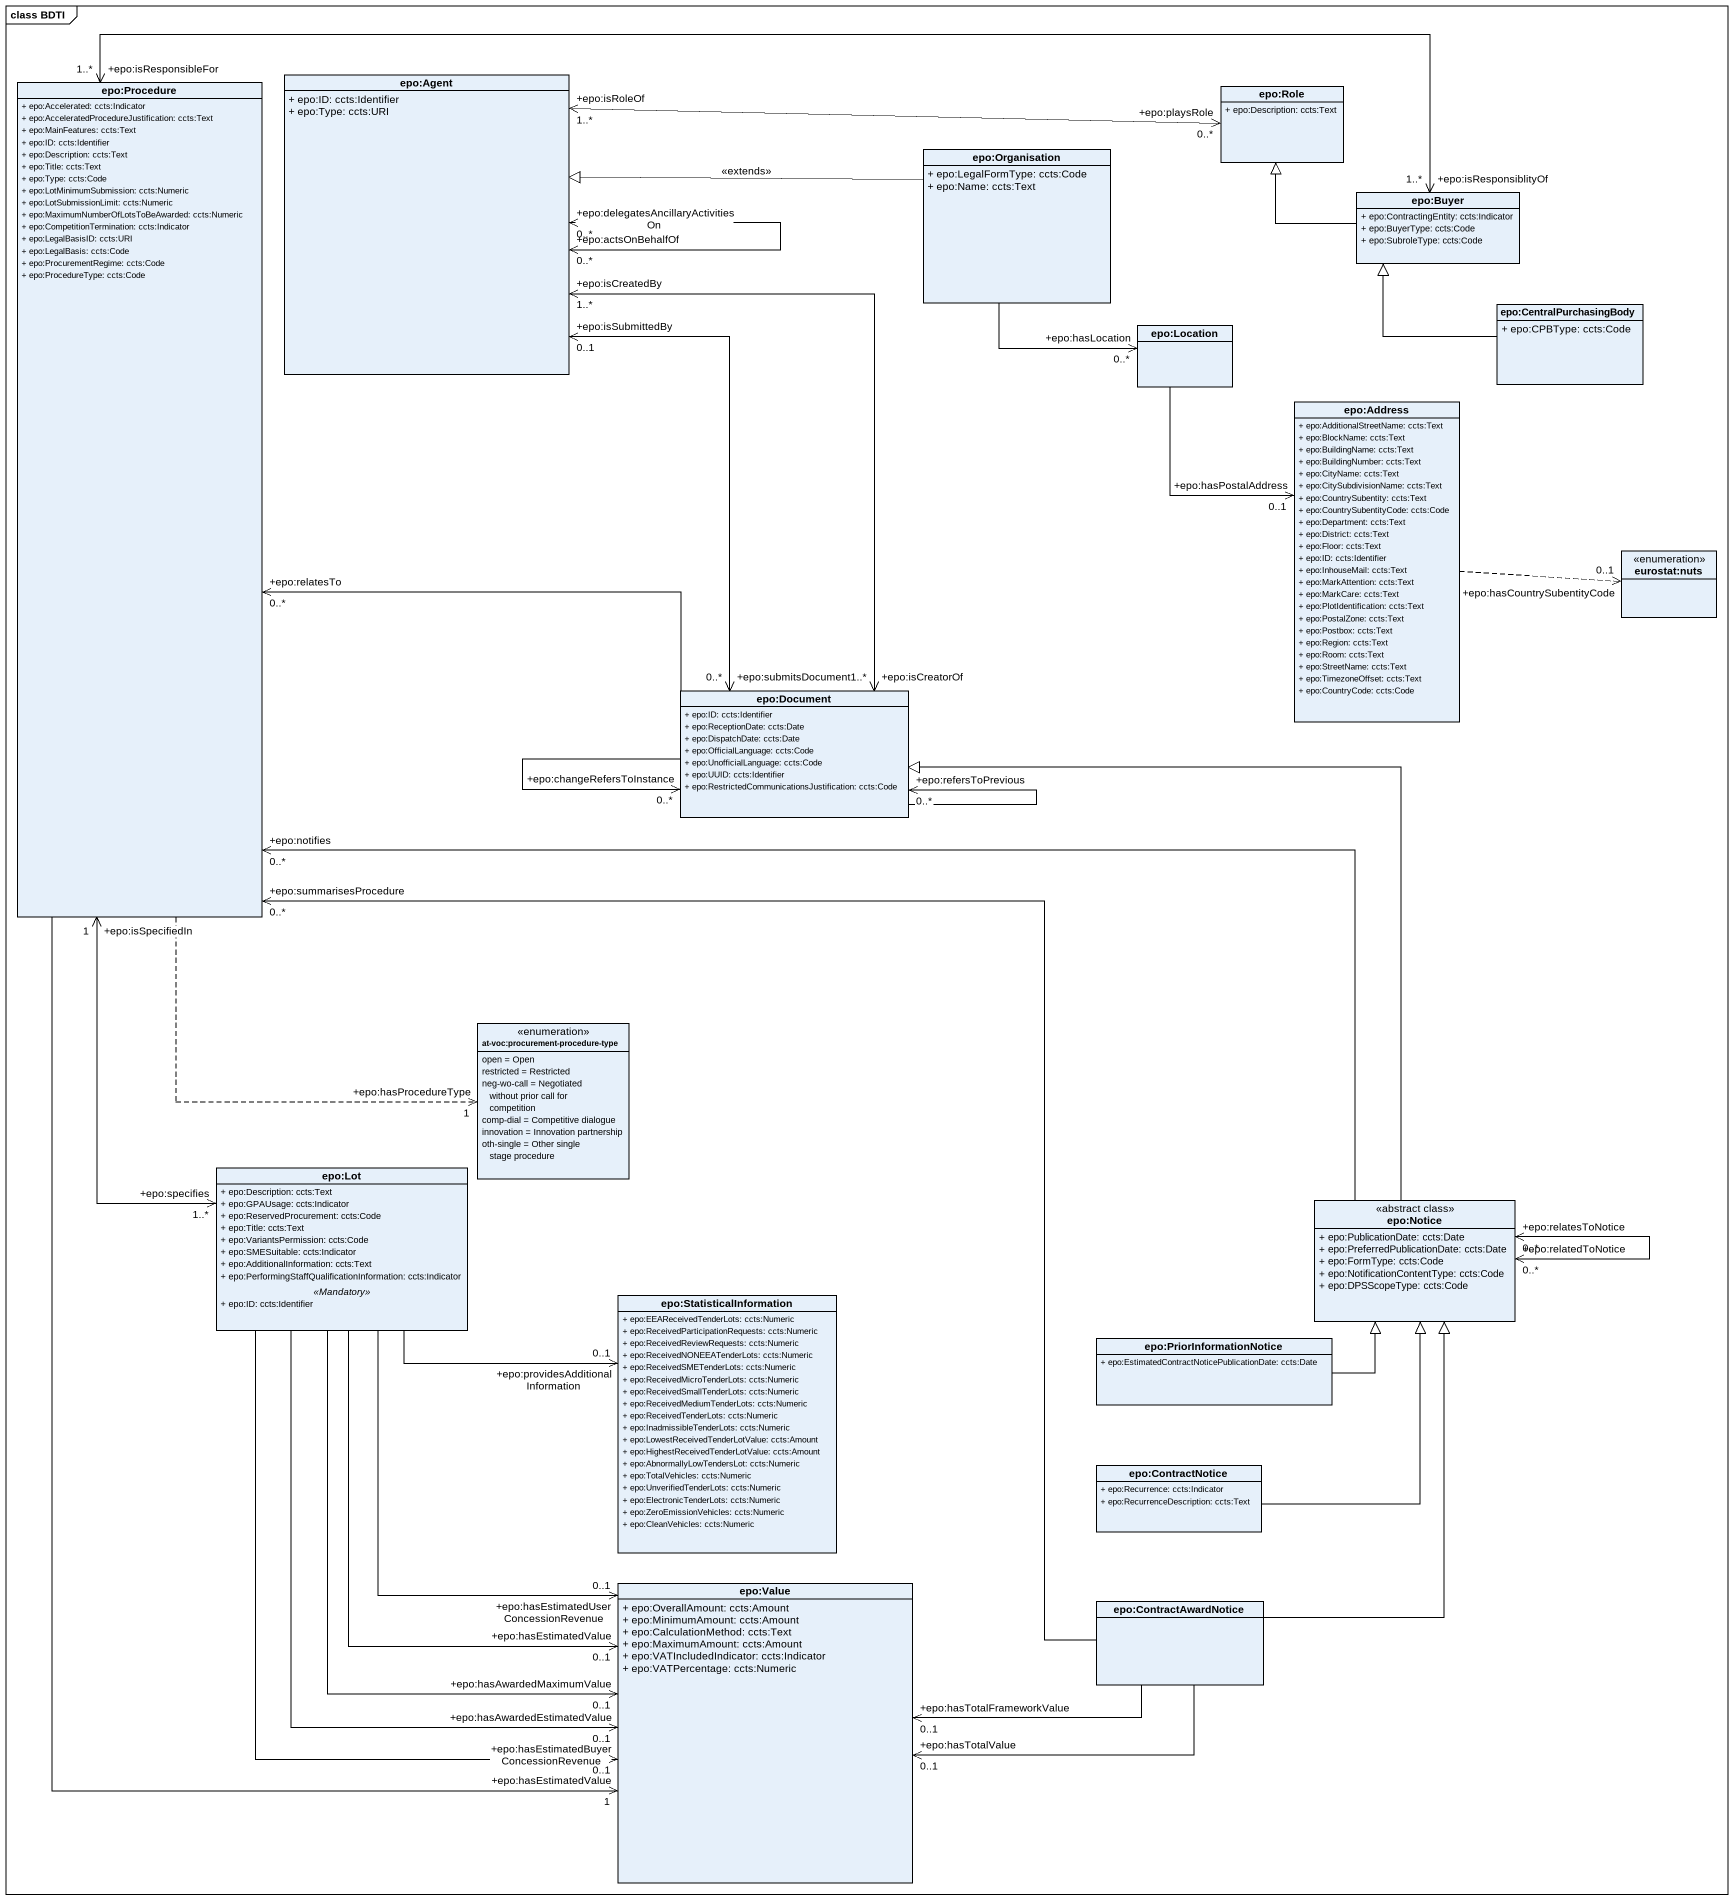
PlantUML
@startuml
mainframe class BDTI
hide circle
hide empty members
skinparam classAttributeIconSize 0
class "epo:Procedure" as epo_Procedure {
  + epo:Accelerated: ccts:Indicator
  + epo:AcceleratedProcedureJustification: ccts:Text
  + epo:MainFeatures: ccts:Text
  + epo:ID: ccts:Identifier
  + epo:Description: ccts:Text
  + epo:Title: ccts:Text
  + epo:Type: ccts:Code
  + epo:LotMinimumSubmission: ccts:Numeric
  + epo:LotSubmissionLimit: ccts:Numeric
  + epo:MaximumNumberOfLotsToBeAwarded: ccts:Numeric
  + epo:CompetitionTermination: ccts:Indicator
  + epo:LegalBasisID: ccts:URI
  + epo:LegalBasis: ccts:Code
  + epo:ProcurementRegime: ccts:Code
  + epo:ProcedureType: ccts:Code
}
class "epo:Agent" as epo_Agent {
  + epo:ID: ccts:Identifier
  + epo:Type: ccts:URI
}
class "epo:Role" as epo_Role {
  + epo:Description: ccts:Text
}
class "epo:Organisation" as epo_Organisation {
  + epo:LegalFormType: ccts:Code
  + epo:Name: ccts:Text
}
class "epo:Buyer" as epo_Buyer {
  + epo:ContractingEntity: ccts:Indicator
  + epo:BuyerType: ccts:Code
  + epo:SubroleType: ccts:Code
}
class "epo:CentralPurchasingBody" as epo_CentralPurchasingBody {
  + epo:CPBType: ccts:Code
}
class "epo:Location" as epo_Location
class "epo:Address" as epo_Address {
  + epo:AdditionalStreetName: ccts:Text
  + epo:BlockName: ccts:Text
  + epo:BuildingName: ccts:Text
  + epo:BuildingNumber: ccts:Text
  + epo:CityName: ccts:Text
  + epo:CitySubdivisionName: ccts:Text
  + epo:CountrySubentity: ccts:Text
  + epo:CountrySubentityCode: ccts:Code
  + epo:Department: ccts:Text
  + epo:District: ccts:Text
  + epo:Floor: ccts:Text
  + epo:ID: ccts:Identifier
  + epo:InhouseMail: ccts:Text
  + epo:MarkAttention: ccts:Text
  + epo:MarkCare: ccts:Text
  + epo:PlotIdentification: ccts:Text
  + epo:PostalZone: ccts:Text
  + epo:Postbox: ccts:Text
  + epo:Region: ccts:Text
  + epo:Room: ccts:Text
  + epo:StreetName: ccts:Text
  + epo:TimezoneOffset: ccts:Text
  + epo:CountryCode: ccts:Code
}
enum "eurostat:nuts" as eurostat_nuts
class "epo:Document" as epo_Document {
  + epo:ID: ccts:Identifier
  + epo:ReceptionDate: ccts:Date
  + epo:DispatchDate: ccts:Date
  + epo:OfficialLanguage: ccts:Code
  + epo:UnofficialLanguage: ccts:Code
  + epo:UUID: ccts:Identifier
  + epo:RestrictedCommunicationsJustification: ccts:Code
}
enum "at-voc:procurement-procedure-type" as at_voc_procurement {
  open = Open
  restricted = Restricted
  neg-wo-call = Negotiated without prior call for competition
  comp-dial = Competitive dialogue
  innovation = Innovation partnership
  oth-single = Other single stage procedure
}
class "epo:Lot" as epo_Lot {
  + epo:Description: ccts:Text
  + epo:GPAUsage: ccts:Indicator
  + epo:ReservedProcurement: ccts:Code
  + epo:Title: ccts:Text
  + epo:VariantsPermission: ccts:Code
  + epo:SMESuitable: ccts:Indicator
  + epo:AdditionalInformation: ccts:Text
  + epo:PerformingStaffQualificationInformation: ccts:Indicator
  .. <<Mandatory>> ..
  + epo:ID: ccts:Identifier
}
class "epo:Notice" as epo_Notice <<abstract class>> {
  + epo:PublicationDate: ccts:Date
  + epo:PreferredPublicationDate: ccts:Date
  + epo:FormType: ccts:Code
  + epo:NotificationContentType: ccts:Code
  + epo:DPSScopeType: ccts:Code
}
class "epo:StatisticalInformation" as epo_StatisticalInformation {
  + epo:EEAReceivedTenderLots: ccts:Numeric
  + epo:ReceivedParticipationRequests: ccts:Numeric
  + epo:ReceivedReviewRequests: ccts:Numeric
  + epo:ReceivedNONEEATenderLots: ccts:Numeric
  + epo:ReceivedSMETenderLots: ccts:Numeric
  + epo:ReceivedMicroTenderLots: ccts:Numeric
  + epo:ReceivedSmallTenderLots: ccts:Numeric
  + epo:ReceivedMediumTenderLots: ccts:Numeric
  + epo:ReceivedTenderLots: ccts:Numeric
  + epo:InadmissibleTenderLots: ccts:Numeric
  + epo:LowestReceivedTenderLotValue: ccts:Amount
  + epo:HighestReceivedTenderLotValue: ccts:Amount
  + epo:AbnormallyLowTendersLot: ccts:Numeric
  + epo:TotalVehicles: ccts:Numeric
  + epo:UnverifiedTenderLots: ccts:Numeric
  + epo:ElectronicTenderLots: ccts:Numeric
  + epo:ZeroEmissionVehicles: ccts:Numeric
  + epo:CleanVehicles: ccts:Numeric
}
class "epo:PriorInformationNotice" as epo_PriorInformationNotice {
  + epo:EstimatedContractNoticePublicationDate: ccts:Date
}
class "epo:ContractNotice" as epo_ContractNotice {
  + epo:Recurrence: ccts:Indicator
  + epo:RecurrenceDescription: ccts:Text
}
class "epo:Value" as epo_Value {
  + epo:OverallAmount: ccts:Amount
  + epo:MinimumAmount: ccts:Amount
  + epo:CalculationMethod: ccts:Text
  + epo:MaximumAmount: ccts:Amount
  + epo:VATIncludedIndicator: ccts:Indicator
  + epo:VATPercentage: ccts:Numeric
}
class "epo:ContractAwardNotice" as epo_ContractAwardNotice
epo_Procedure "+epo:isResponsibleFor\n1..*" <-right-> "+epo:isResponsiblityOf\n1..*" epo_Buyer
epo_Procedure ..> "+epo:hasProcedureType\n1" at_voc_procurement
epo_Procedure "+epo:isSpecifiedIn\n1" <--> "+epo:specifies\n1..*" epo_Lot
epo_Procedure --> "+epo:hasEstimatedValue\n1" epo_Value
epo_Agent "+epo:actsOnBehalfOf\n0..*" <--> "+epo:delegatesAncillaryActivitiesOn\n0..*" epo_Agent
epo_Agent "+epo:isRoleOf\n1..*" <-right-> "+epo:playsRole\n0..*" epo_Role
epo_Agent "+epo:isCreatedBy\n1..*" <--> "+epo:isCreatorOf\n1..*" epo_Document
epo_Organisation -left-|> epo_Agent : <<extends>>
epo_Organisation --> "+epo:hasLocation\n0..*" epo_Location
epo_Buyer -up-|> epo_Role
epo_CentralPurchasingBody -up-|> epo_Buyer
epo_Location --> "+epo:hasPostalAddress\n0..1" epo_Address
epo_Address .right.> "+epo:hasCountrySubentityCode\n0..1" eurostat_nuts
epo_Document -left-> "+epo:relatesTo\n0..*" epo_Procedure
epo_Document "+epo:submitsDocument\n0..*" <-up-> "+epo:isSubmittedBy\n0..1" epo_Agent
epo_Document --> "+epo:changeRefersToInstance\n0..*" epo_Document
epo_Document --> "+epo:refersToPrevious\n0..*" epo_Document
epo_Lot -right-> "+epo:providesAdditionalInformation\n0..1" epo_StatisticalInformation
epo_Lot --> "+epo:hasAwardedEstimatedValue\n0..1" epo_Value
epo_Lot --> "+epo:hasEstimatedValue\n0..1" epo_Value
epo_Lot --> "+epo:hasEstimatedUserConcessionRevenue\n0..1" epo_Value
epo_Lot --> "+epo:hasEstimatedBuyerConcessionRevenue\n0..1" epo_Value
epo_Lot --> "+epo:hasAwardedMaximumValue\n0..1" epo_Value
epo_Notice -left-> "+epo:notifies\n0..*" epo_Procedure
epo_Notice -up-|> epo_Document
epo_Notice "+epo:relatedToNotice\n0..*" <--> "+epo:relatesToNotice\n0..*" epo_Notice
epo_PriorInformationNotice -right-|> epo_Notice
epo_ContractNotice -up-|> epo_Notice
epo_ContractAwardNotice -up-> "+epo:summarisesProcedure\n0..*" epo_Procedure
epo_ContractAwardNotice -up-|> epo_Notice
epo_ContractAwardNotice -left-> "+epo:hasTotalFrameworkValue\n0..1" epo_Value
epo_ContractAwardNotice -left-> "+epo:hasTotalValue\n0..1" epo_Value
@enduml
